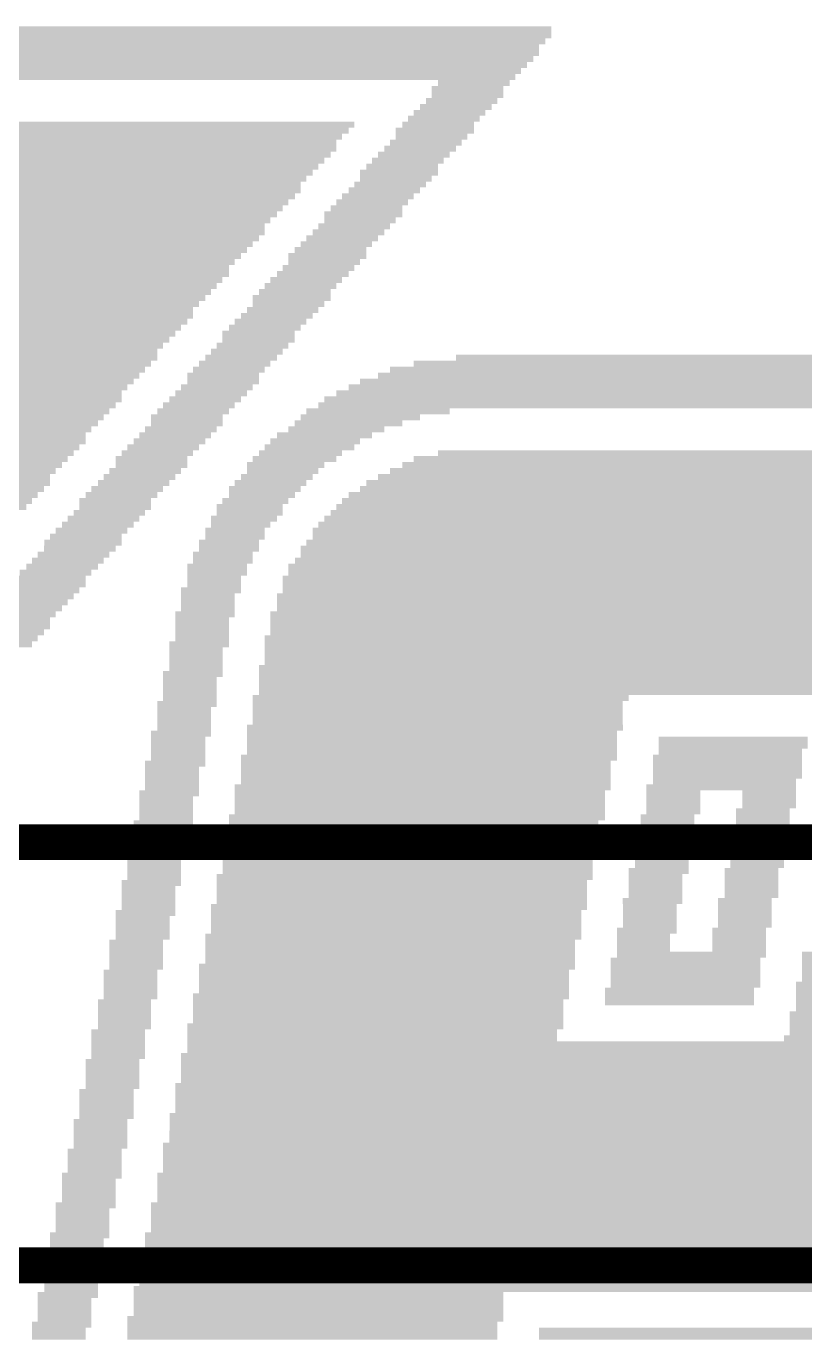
# Model space of a CAD drawing. Extents: x -59 to 59, y -28 to 22.
# Drawn here: x -27.462 to -24.702, y -23.548 to -18.891 of the extents above; entities that cross this region are included whole.
import ezdxf

# ---------------------------------------------------------------- set-up
doc = ezdxf.new("R2010")
doc.units = 0
doc.layers.add('200', color=132, linetype='CONTINUOUS')
doc.layers.add('22', color=6, linetype='CONTINUOUS')

# ---------------------------------------------------------------- blocks, each defined once
blk = doc.blocks.new('RECT')
blk.add_solid([(-0.5, -0.5), (0.5, -0.5), (-0.5, 0.5), (0.5, 0.5)])

msp = doc.modelspace()

# ---------------------------------------------------------------- linework, layer by layer
at = {"layer": '22', "const_width": 0.127}
for points in [[(-45.3975, -21.784), (-18.1975, -21.784)], [(-47.5575, -23.284), (-16.0375, -23.284)]]:
    msp.add_lwpolyline(points, dxfattribs=at)

# ---------------------------------------------------------------- block references
at = {"layer": '200'}
for p, xscale, yscale in [((-26.797, -18.9018), 2.3927, 0.0211), ((-26.8275, -18.9442), 2.413, 0.0211), ((-26.8072, -18.923), 2.413, 0.0213), ((-26.8707, -19.0077), 2.413, 0.0211), ((-26.8605, -18.9865), 2.4333, 0.0213), ((-26.8503, -18.9653), 2.413, 0.0211), ((-26.9138, -19.05), 2.413, 0.0213), ((-26.8923, -19.0288), 2.4105, 0.0211), ((-26.9342, -19.0712), 2.413, 0.0211), ((-25.875, -19.0923), 0.254, 0.0211), ((-25.8978, -19.1135), 0.254, 0.0213), ((-25.8978, -19.1347), 0.254, 0.0211), ((-25.9385, -19.177), 0.254, 0.0213), ((-25.9182, -19.1558), 0.254, 0.0211), ((-27.0713, -19.2405), 1.5443, 0.0213), ((-26.002, -19.2405), 0.254, 0.0213), ((-25.9817, -19.2193), 0.254, 0.0211), ((-25.9613, -19.1982), 0.254, 0.0211), ((-27.1145, -19.2828), 1.5443, 0.0211), ((-27.0929, -19.2617), 1.5469, 0.0211), ((-26.0134, -19.2617), 0.2769, 0.0211), ((-26.0248, -19.2828), 0.254, 0.0211), ((-27.1463, -19.3252), 1.5672, 0.0211), ((-27.1348, -19.304), 1.5443, 0.0213), ((-26.0655, -19.3252), 0.254, 0.0211), ((-26.0452, -19.304), 0.254, 0.0213), ((-27.1666, -19.3463), 1.5672, 0.0211), ((-27.178, -19.3675), 1.5443, 0.0213), ((-26.1087, -19.3675), 0.254, 0.0213), ((-26.0883, -19.3463), 0.254, 0.0211), ((-27.2199, -19.4098), 1.5469, 0.0211), ((-27.1983, -19.3887), 1.5443, 0.0211), ((-26.1404, -19.4098), 0.2769, 0.0211), ((-26.129, -19.3887), 0.254, 0.0211), ((-27.2733, -19.4733), 1.5672, 0.0211), ((-27.2618, -19.4522), 1.5443, 0.0211), ((-27.2415, -19.431), 1.5443, 0.0213), ((-26.1925, -19.4733), 0.254, 0.0211), ((-26.1722, -19.4522), 0.254, 0.0211), ((-26.1518, -19.431), 0.254, 0.0213), ((-27.305, -19.5157), 1.5443, 0.0211), ((-27.2834, -19.4945), 1.5469, 0.0213), ((-26.2357, -19.5157), 0.254, 0.0211), ((-26.2153, -19.4945), 0.254, 0.0213), ((-27.3469, -19.558), 1.5469, 0.0213), ((-27.3253, -19.5368), 1.5443, 0.0211), ((-26.2674, -19.558), 0.2769, 0.0213), ((-26.256, -19.5368), 0.254, 0.0211), ((-27.3888, -19.6003), 1.5443, 0.0211), ((-27.3685, -19.5792), 1.5443, 0.0211), ((-26.2992, -19.6003), 0.254, 0.0211), ((-26.2788, -19.5792), 0.254, 0.0211), ((-27.4104, -19.6427), 1.5469, 0.0211), ((-27.3888, -19.6215), 1.5443, 0.0213), ((-26.3423, -19.6427), 0.254, 0.0211), ((-26.3195, -19.6215), 0.254, 0.0213), ((-27.4739, -19.7062), 1.5469, 0.0211), ((-27.4523, -19.685), 1.5443, 0.0213), ((-27.432, -19.6638), 1.5443, 0.0211), ((-26.3944, -19.7062), 0.2769, 0.0211), ((-26.383, -19.685), 0.254, 0.0213), ((-26.3627, -19.6638), 0.254, 0.0211), ((-27.5057, -19.7485), 1.524, 0.0213), ((-27.4955, -19.7273), 1.5443, 0.0211), ((-26.4262, -19.7485), 0.254, 0.0213), ((-26.4058, -19.7273), 0.254, 0.0211), ((-27.5387, -19.7908), 1.5443, 0.0211), ((-27.5158, -19.7697), 1.5443, 0.0211), ((-26.4693, -19.7908), 0.254, 0.0211), ((-26.4465, -19.7697), 0.254, 0.0211), ((-27.5806, -19.8332), 1.5469, 0.0211), ((-27.559, -19.812), 1.5443, 0.0213), ((-26.51, -19.8332), 0.254, 0.0211), ((-26.4897, -19.812), 0.254, 0.0213), ((-27.6009, -19.8543), 1.5469, 0.0211), ((-27.6123, -19.8755), 1.524, 0.0213), ((-26.5214, -19.8543), 0.2769, 0.0211), ((-26.5328, -19.8755), 0.254, 0.0213), ((-27.6644, -19.939), 1.5469, 0.0213), ((-27.6428, -19.9178), 1.5443, 0.0211), ((-27.6327, -19.8967), 1.524, 0.0211), ((-26.5963, -19.939), 0.254, 0.0213), ((-26.5735, -19.9178), 0.254, 0.0211), ((-26.5532, -19.8967), 0.254, 0.0211), ((-27.7063, -19.9813), 1.5443, 0.0211), ((-27.686, -19.9602), 1.5443, 0.0211), ((-26.6383, -19.9813), 0.2565, 0.0211), ((-26.6167, -19.9602), 0.254, 0.0211), ((-27.7393, -20.0237), 1.524, 0.0211), ((-27.7165, -20.0025), 1.524, 0.0213), ((-26.6598, -20.0237), 0.254, 0.0211), ((-26.6383, -20.0025), 0.2565, 0.0213), ((-27.7698, -20.066), 1.5443, 0.0213), ((-27.7597, -20.0448), 1.524, 0.0211), ((-26.7005, -20.066), 0.254, 0.0213), ((-26.6802, -20.0448), 0.254, 0.0211), ((-24.732, -20.066), 2.413, 0.0213), ((-27.813, -20.1083), 1.5443, 0.0211), ((-27.7927, -20.0872), 1.5443, 0.0211), ((-26.7437, -20.1083), 0.254, 0.0211), ((-26.7233, -20.0872), 0.254, 0.0211), ((-24.7434, -20.1083), 2.8575, 0.0211), ((-24.7434, -20.0872), 2.6899, 0.0211), ((-27.8663, -20.1718), 1.524, 0.0211), ((-27.8448, -20.1507), 1.5265, 0.0211), ((-27.8232, -20.1295), 1.524, 0.0213), ((-26.7868, -20.1718), 0.254, 0.0211), ((-26.764, -20.1295), 0.254, 0.0213), ((-26.764, -20.1507), 0.254, 0.0211), ((-24.7536, -20.1718), 3.1318, 0.0211), ((-24.7434, -20.1507), 3.0709, 0.0211), ((-24.7434, -20.1295), 2.9439, 0.0213), ((-27.8968, -20.2142), 1.5443, 0.0211), ((-27.8867, -20.193), 1.524, 0.0213), ((-26.8275, -20.2142), 0.254, 0.0211), ((-26.8072, -20.193), 0.254, 0.0213), ((-24.765, -20.2142), 3.2817, 0.0211), ((-24.7536, -20.193), 3.2182, 0.0213), ((-27.9184, -20.2353), 1.5469, 0.0211), ((-27.9298, -20.2565), 1.524, 0.0213), ((-26.8707, -20.2565), 0.254, 0.0213), ((-26.8503, -20.2353), 0.254, 0.0211), ((-26.2153, -20.2565), 0.508, 0.0213), ((-24.7536, -20.2353), 3.3452, 0.0211), ((-27.9705, -20.2988), 1.524, 0.0211), ((-27.9502, -20.2777), 1.524, 0.0211), ((-26.8935, -20.2777), 0.254, 0.0211), ((-26.8935, -20.2988), 0.254, 0.0211), ((-26.3195, -20.2988), 0.381, 0.0211), ((-26.2776, -20.2777), 0.4242, 0.0211), ((-28.0137, -20.3412), 1.524, 0.0211), ((-27.9933, -20.32), 1.524, 0.0213), ((-26.9342, -20.3412), 0.254, 0.0211), ((-26.9138, -20.32), 0.254, 0.0213), ((-26.4046, -20.3412), 0.3378, 0.0211), ((-26.3627, -20.32), 0.3404, 0.0213), ((-28.0568, -20.4047), 1.524, 0.0211), ((-28.0353, -20.3835), 1.5215, 0.0213), ((-28.0238, -20.3623), 1.5443, 0.0211), ((-26.9977, -20.4047), 0.254, 0.0211), ((-26.9773, -20.3835), 0.254, 0.0213), ((-26.9545, -20.3623), 0.254, 0.0211), ((-26.4897, -20.4047), 0.2946, 0.0211), ((-26.4579, -20.3835), 0.3175, 0.0213), ((-26.4376, -20.3623), 0.3175, 0.0211), ((-24.732, -20.4047), 2.54, 0.0211), ((-28.0988, -20.447), 1.5265, 0.0213), ((-28.0772, -20.4258), 1.524, 0.0211), ((-27.018, -20.4258), 0.254, 0.0211), ((-27.018, -20.447), 0.254, 0.0213), ((-26.543, -20.447), 0.2743, 0.0213), ((-26.5113, -20.4258), 0.2972, 0.0211), ((-24.7434, -20.447), 2.7711, 0.0213), ((-24.7434, -20.4258), 2.6899, 0.0211), ((-28.1407, -20.4893), 1.524, 0.0211), ((-28.1203, -20.4682), 1.524, 0.0211), ((-27.0612, -20.4893), 0.254, 0.0211), ((-27.0408, -20.4682), 0.254, 0.0211), ((-26.5735, -20.4893), 0.254, 0.0211), ((-26.5532, -20.4682), 0.254, 0.0211), ((-24.7548, -20.4893), 2.921, 0.0211), ((-24.7434, -20.4682), 2.8575, 0.0211), ((-28.161, -20.5317), 1.524, 0.0211), ((-28.1407, -20.5105), 1.524, 0.0213), ((-27.1043, -20.5317), 0.254, 0.0211), ((-27.0815, -20.5105), 0.254, 0.0213), ((-26.6167, -20.5317), 0.254, 0.0211), ((-26.5963, -20.5105), 0.254, 0.0213), ((-24.765, -20.5317), 3.0277, 0.0211), ((-24.7637, -20.5105), 2.9845, 0.0213), ((-28.2042, -20.574), 1.524, 0.0213), ((-28.1838, -20.5528), 1.524, 0.0211), ((-27.1475, -20.574), 0.254, 0.0213), ((-27.1247, -20.5528), 0.254, 0.0211), ((-26.6497, -20.574), 0.2337, 0.0213), ((-26.6268, -20.5528), 0.2337, 0.0211), ((-24.7752, -20.574), 3.1344, 0.0213), ((-24.7752, -20.5528), 3.0886, 0.0211), ((-28.2245, -20.5952), 1.524, 0.0211), ((-27.1882, -20.6375), 0.254, 0.0213), ((-27.1678, -20.6163), 0.254, 0.0211), ((-27.1475, -20.5952), 0.254, 0.0211), ((-26.6903, -20.6375), 0.2337, 0.0213), ((-26.67, -20.5952), 0.2337, 0.0211), ((-26.67, -20.6163), 0.2337, 0.0211), ((-24.7968, -20.6375), 3.2182, 0.0213), ((-24.7853, -20.6163), 3.1953, 0.0211), ((-24.7853, -20.5952), 3.1547, 0.0211), ((-27.2313, -20.6798), 0.254, 0.0211), ((-27.2085, -20.6587), 0.254, 0.0211), ((-26.7221, -20.6798), 0.2108, 0.0211), ((-26.7018, -20.6587), 0.2108, 0.0211), ((-24.8069, -20.6798), 3.2791, 0.0211), ((-24.7968, -20.6587), 3.2588, 0.0211), ((-27.2618, -20.7222), 0.2743, 0.0211), ((-27.2517, -20.701), 0.254, 0.0213), ((-26.7437, -20.7222), 0.2134, 0.0211), ((-26.7221, -20.701), 0.2108, 0.0213), ((-24.8069, -20.7222), 3.3249, 0.0211), ((-24.8069, -20.701), 3.2791, 0.0213), ((-27.2948, -20.7645), 0.254, 0.0213), ((-27.272, -20.7433), 0.254, 0.0211), ((-26.7653, -20.7645), 0.2108, 0.0213), ((-26.7437, -20.7433), 0.2134, 0.0211), ((-24.8171, -20.7433), 3.3452, 0.0211), ((-24.8171, -20.7645), 3.3452, 0.0213), ((-27.3355, -20.8068), 0.254, 0.0211), ((-27.3152, -20.7857), 0.254, 0.0211), ((-26.7856, -20.8068), 0.2108, 0.0211), ((-26.7653, -20.7857), 0.2108, 0.0211), ((-24.8387, -20.8068), 3.3884, 0.0211), ((-24.8272, -20.7857), 3.3655, 0.0211), ((-27.3888, -20.8703), 0.2743, 0.0211), ((-27.3787, -20.8492), 0.254, 0.0211), ((-27.3583, -20.828), 0.254, 0.0213), ((-26.7856, -20.828), 0.2108, 0.0213), ((-26.7957, -20.8492), 0.1905, 0.0211), ((-26.7957, -20.8703), 0.1905, 0.0211), ((-24.8488, -20.8492), 3.4087, 0.0211), ((-24.8488, -20.8703), 3.4087, 0.0211), ((-24.8387, -20.828), 3.3884, 0.0213), ((-27.4218, -20.9127), 0.254, 0.0211), ((-27.4002, -20.8915), 0.2515, 0.0213), ((-26.8072, -20.8915), 0.2134, 0.0213), ((-26.8186, -20.9127), 0.1905, 0.0211), ((-24.859, -20.9127), 3.429, 0.0211), ((-24.8488, -20.8915), 3.4087, 0.0213), ((-27.4625, -20.955), 0.254, 0.0213), ((-27.4422, -20.9338), 0.254, 0.0211), ((-26.8186, -20.9338), 0.1905, 0.0211), ((-26.8186, -20.955), 0.1905, 0.0213), ((-24.859, -20.9338), 3.429, 0.0211), ((-24.859, -20.955), 3.429, 0.0213), ((-27.5057, -20.9973), 0.254, 0.0211), ((-27.4853, -20.9762), 0.254, 0.0211), ((-26.8288, -20.9762), 0.2108, 0.0211), ((-26.8389, -20.9973), 0.1905, 0.0211), ((-24.8704, -20.9762), 3.4519, 0.0211), ((-24.8704, -20.9973), 3.4519, 0.0211), ((-27.526, -21.0397), 0.254, 0.0211), ((-27.5158, -21.0185), 0.2743, 0.0213), ((-26.8389, -21.0185), 0.1905, 0.0213), ((-26.8389, -21.0397), 0.1905, 0.0211), ((-24.8704, -21.0185), 3.4519, 0.0213), ((-24.8818, -21.0397), 3.429, 0.0211), ((-27.5692, -21.082), 0.254, 0.0213), ((-27.5488, -21.0608), 0.254, 0.0211), ((-26.8491, -21.082), 0.2108, 0.0213), ((-26.8605, -21.1032), 0.188, 0.0211), ((-26.8389, -21.0608), 0.1905, 0.0211), ((-24.892, -21.0608), 3.4493, 0.0211), ((-24.892, -21.082), 3.4493, 0.0213), ((-24.892, -21.1032), 3.4493, 0.0211), ((-26.8605, -21.1243), 0.188, 0.0211), ((-26.8605, -21.1455), 0.188, 0.0213), ((-24.9022, -21.1455), 3.429, 0.0213), ((-24.892, -21.1243), 3.4493, 0.0211), ((-26.8719, -21.1878), 0.2108, 0.0211), ((-26.8605, -21.1667), 0.188, 0.0211), ((-24.9123, -21.1667), 3.4493, 0.0211), ((-24.9123, -21.1878), 3.4493, 0.0211), ((-26.8821, -21.209), 0.1905, 0.0213), ((-26.8821, -21.2302), 0.1905, 0.0211), ((-24.9123, -21.209), 3.4493, 0.0213), ((-24.9123, -21.2302), 3.4493, 0.0211), ((-26.8821, -21.2513), 0.1905, 0.0211), ((-26.8821, -21.2725), 0.1905, 0.0213), ((-25.9931, -21.2725), 1.3335, 0.0213), ((-24.9225, -21.2513), 3.429, 0.0211), ((-26.8923, -21.2937), 0.2108, 0.0211), ((-26.9024, -21.3148), 0.1905, 0.0211), ((-26.9024, -21.336), 0.1905, 0.0213), ((-26.0033, -21.2937), 1.3132, 0.0211), ((-26.0033, -21.3148), 1.3132, 0.0211), ((-26.0033, -21.336), 1.3132, 0.0213), ((-26.9024, -21.3572), 0.1905, 0.0211), ((-26.9024, -21.3783), 0.1905, 0.0211), ((-26.0134, -21.3783), 1.3335, 0.0211), ((-26.0033, -21.3572), 1.3132, 0.0211), ((-26.9138, -21.3995), 0.2134, 0.0213), ((-26.924, -21.4207), 0.193, 0.0211), ((-26.0236, -21.3995), 1.3132, 0.0213), ((-26.0236, -21.4207), 1.3132, 0.0211), ((-24.9555, -21.4207), 0.5283, 0.0211), ((-26.924, -21.4418), 0.193, 0.0211), ((-26.924, -21.463), 0.193, 0.0213), ((-26.0236, -21.4418), 1.3132, 0.0211), ((-26.0236, -21.463), 1.3132, 0.0213), ((-24.9555, -21.4418), 0.5283, 0.0211), ((-24.9657, -21.463), 0.508, 0.0213), ((-26.9342, -21.5053), 0.2134, 0.0211), ((-26.924, -21.4842), 0.193, 0.0211), ((-26.0337, -21.4842), 1.3335, 0.0211), ((-26.0452, -21.5053), 1.3106, 0.0211), ((-24.9758, -21.4842), 0.5283, 0.0211), ((-24.9758, -21.5053), 0.5283, 0.0211), ((-26.9456, -21.5265), 0.1905, 0.0213), ((-26.9456, -21.5477), 0.1905, 0.0211), ((-26.9456, -21.5688), 0.1905, 0.0211), ((-26.0452, -21.5265), 1.3106, 0.0213), ((-26.0452, -21.5477), 1.3106, 0.0211), ((-26.0452, -21.5688), 1.3106, 0.0211), ((-24.9758, -21.5265), 0.5283, 0.0213), ((-24.9758, -21.5477), 0.5283, 0.0211), ((-24.986, -21.5688), 0.508, 0.0211), ((-26.9558, -21.6112), 0.2108, 0.0211), ((-26.9456, -21.59), 0.1905, 0.0213), ((-26.0668, -21.6112), 1.3132, 0.0211), ((-26.0566, -21.59), 1.3335, 0.0213), ((-24.9974, -21.59), 0.5309, 0.0213), ((-25.1676, -21.6112), 0.1905, 0.0211), ((-24.8272, -21.6112), 0.1905, 0.0211), ((-26.9659, -21.6323), 0.1905, 0.0211), ((-26.9659, -21.6535), 0.1905, 0.0213), ((-26.0668, -21.6323), 1.3132, 0.0211), ((-26.0668, -21.6535), 1.3132, 0.0213), ((-25.1676, -21.6323), 0.1905, 0.0211), ((-25.1676, -21.6535), 0.1905, 0.0213), ((-24.8272, -21.6323), 0.1905, 0.0211), ((-24.8272, -21.6535), 0.1905, 0.0213), ((-26.9659, -21.6747), 0.1905, 0.0211), ((-26.9659, -21.6958), 0.1905, 0.0211), ((-26.0769, -21.6958), 1.3335, 0.0211), ((-26.0668, -21.6747), 1.3132, 0.0211), ((-25.1879, -21.6958), 0.1905, 0.0211), ((-25.1676, -21.6747), 0.1905, 0.0211), ((-24.8501, -21.6747), 0.1905, 0.0211), ((-24.8501, -21.6958), 0.1905, 0.0211), ((-26.9761, -21.717), 0.2108, 0.0213), ((-26.9862, -21.7382), 0.1905, 0.0211), ((-26.0883, -21.717), 1.3106, 0.0213), ((-26.0883, -21.7382), 1.3106, 0.0211), ((-25.1879, -21.717), 0.1905, 0.0213), ((-25.1879, -21.7382), 0.1905, 0.0211), ((-24.8501, -21.717), 0.1905, 0.0213), ((-24.8501, -21.7382), 0.1905, 0.0211), ((-26.9862, -21.7593), 0.1905, 0.0211), ((-26.9862, -21.7805), 0.1905, 0.0213), ((-26.9862, -21.8017), 0.1905, 0.0211), ((-26.0998, -21.8017), 1.3335, 0.0211), ((-26.0883, -21.7593), 1.3106, 0.0211), ((-26.0883, -21.7805), 1.3106, 0.0213), ((-25.1981, -21.7805), 0.2108, 0.0213), ((-25.2082, -21.8017), 0.1905, 0.0211), ((-25.1879, -21.7593), 0.1905, 0.0211), ((-24.8704, -21.7805), 0.1905, 0.0213), ((-24.8704, -21.8017), 0.1905, 0.0211), ((-24.8501, -21.7593), 0.1905, 0.0211), ((-26.9977, -21.8228), 0.2134, 0.0211), ((-27.0091, -21.844), 0.1905, 0.0213), ((-26.1099, -21.8228), 1.3132, 0.0211), ((-26.1099, -21.844), 1.3132, 0.0213), ((-25.2082, -21.8228), 0.1905, 0.0211), ((-25.2082, -21.844), 0.1905, 0.0213), ((-24.8704, -21.8228), 0.1905, 0.0211), ((-24.8704, -21.844), 0.1905, 0.0213), ((-27.0091, -21.8652), 0.1905, 0.0211), ((-27.0091, -21.8863), 0.1905, 0.0211), ((-26.1099, -21.8652), 1.3132, 0.0211), ((-26.1099, -21.8863), 1.3132, 0.0211), ((-25.2197, -21.8863), 0.2134, 0.0211), ((-25.2082, -21.8652), 0.1905, 0.0211), ((-24.8907, -21.8863), 0.1905, 0.0211), ((-24.8704, -21.8652), 0.1905, 0.0211), ((-27.0192, -21.9287), 0.2108, 0.0211), ((-27.0091, -21.9075), 0.1905, 0.0213), ((-26.1201, -21.9075), 1.3335, 0.0213), ((-26.1303, -21.9287), 1.3132, 0.0211), ((-25.2311, -21.9075), 0.1905, 0.0213), ((-25.2311, -21.9287), 0.1905, 0.0211), ((-24.8907, -21.9075), 0.1905, 0.0213), ((-24.8907, -21.9287), 0.1905, 0.0211), ((-27.0294, -21.9498), 0.1905, 0.0211), ((-27.0294, -21.971), 0.1905, 0.0213), ((-26.1303, -21.9498), 1.3132, 0.0211), ((-26.1303, -21.971), 1.3132, 0.0213), ((-25.2311, -21.9498), 0.1905, 0.0211), ((-25.2311, -21.971), 0.1905, 0.0213), ((-24.8907, -21.9498), 0.1905, 0.0211), ((-24.8907, -21.971), 0.1905, 0.0213), ((-27.0396, -22.0345), 0.2108, 0.0213), ((-27.0294, -21.9922), 0.1905, 0.0211), ((-27.0294, -22.0133), 0.1905, 0.0211), ((-26.1404, -22.0133), 1.3335, 0.0211), ((-26.1506, -22.0345), 1.3132, 0.0213), ((-26.1303, -21.9922), 1.3132, 0.0211), ((-25.2413, -21.9922), 0.2108, 0.0211), ((-25.2514, -22.0133), 0.1905, 0.0211), ((-25.2514, -22.0345), 0.1905, 0.0213), ((-24.9136, -21.9922), 0.1905, 0.0211), ((-24.9136, -22.0133), 0.1905, 0.0211), ((-24.9136, -22.0345), 0.1905, 0.0213), ((-27.0497, -22.0557), 0.1905, 0.0211), ((-27.0497, -22.0768), 0.1905, 0.0211), ((-26.1506, -22.0557), 1.3132, 0.0211), ((-26.1506, -22.0768), 1.3132, 0.0211), ((-25.2514, -22.0557), 0.1905, 0.0211), ((-25.2514, -22.0768), 0.1905, 0.0211), ((-24.9136, -22.0557), 0.1905, 0.0211), ((-24.9136, -22.0768), 0.1905, 0.0211), ((-27.0497, -22.098), 0.1905, 0.0213), ((-27.0497, -22.1192), 0.1905, 0.0211), ((-26.1607, -22.1192), 1.3335, 0.0211), ((-26.1506, -22.098), 1.3132, 0.0213), ((-25.2616, -22.098), 0.2108, 0.0213), ((-25.273, -22.1192), 0.188, 0.0211), ((-24.9339, -22.098), 0.1905, 0.0213), ((-24.9339, -22.1192), 0.1905, 0.0211), ((-27.0726, -22.1403), 0.1905, 0.0211), ((-27.0726, -22.1615), 0.1905, 0.0213), ((-26.1722, -22.1403), 1.3106, 0.0211), ((-26.1722, -22.1615), 1.3106, 0.0213), ((-25.273, -22.1403), 0.188, 0.0211), ((-25.273, -22.1615), 0.188, 0.0213), ((-24.9339, -22.1403), 0.1905, 0.0211), ((-24.9339, -22.1615), 0.1905, 0.0213), ((-27.0726, -22.1827), 0.1905, 0.0211), ((-27.0726, -22.2038), 0.1905, 0.0211), ((-26.1722, -22.1827), 1.3106, 0.0211), ((-26.1722, -22.2038), 1.3106, 0.0211), ((-25.1244, -22.2038), 0.5309, 0.0211), ((-25.1028, -22.1827), 0.5283, 0.0211), ((-24.0551, -22.1827), 1.3132, 0.0211), ((-24.0551, -22.2038), 1.3132, 0.0211), ((-27.0929, -22.2462), 0.1905, 0.0211), ((-27.0929, -22.2673), 0.1905, 0.0211), ((-27.0726, -22.225), 0.1905, 0.0213), ((-26.1938, -22.2462), 1.3132, 0.0211), ((-26.1938, -22.2673), 1.3132, 0.0211), ((-26.1836, -22.225), 1.3335, 0.0213), ((-25.1244, -22.225), 0.5309, 0.0213), ((-25.1244, -22.2462), 0.5309, 0.0211), ((-25.1244, -22.2673), 0.5309, 0.0211), ((-24.0551, -22.225), 1.3132, 0.0213), ((-24.0551, -22.2462), 1.3132, 0.0211), ((-24.0551, -22.2673), 1.3132, 0.0211), ((-27.0929, -22.2885), 0.1905, 0.0213), ((-27.0929, -22.3097), 0.1905, 0.0211), ((-26.1938, -22.2885), 1.3132, 0.0213), ((-26.1938, -22.3097), 1.3132, 0.0211), ((-25.146, -22.3097), 0.5283, 0.0211), ((-25.1244, -22.2885), 0.5309, 0.0213), ((-24.0767, -22.2885), 1.3106, 0.0213), ((-24.0767, -22.3097), 1.3106, 0.0211), ((-27.1145, -22.352), 0.188, 0.0213), ((-27.0929, -22.3308), 0.1905, 0.0211), ((-26.2039, -22.3308), 1.3335, 0.0211), ((-26.2141, -22.352), 1.3132, 0.0213), ((-25.146, -22.3308), 0.5283, 0.0211), ((-25.146, -22.352), 0.5283, 0.0213), ((-24.0767, -22.3308), 1.3106, 0.0211), ((-24.0767, -22.352), 1.3106, 0.0213), ((-27.1145, -22.3732), 0.188, 0.0211), ((-27.1145, -22.3943), 0.188, 0.0211), ((-26.2141, -22.3732), 1.3132, 0.0211), ((-26.2141, -22.3943), 1.3132, 0.0211), ((-24.0983, -22.3943), 1.3132, 0.0211), ((-24.0767, -22.3732), 1.3106, 0.0211), ((-27.1145, -22.4155), 0.188, 0.0213), ((-27.1145, -22.4367), 0.188, 0.0211), ((-26.2242, -22.4367), 1.3335, 0.0211), ((-26.2141, -22.4155), 1.3132, 0.0213), ((-24.0983, -22.4155), 1.3132, 0.0213), ((-24.0983, -22.4367), 1.3132, 0.0211), ((-27.1361, -22.4578), 0.1905, 0.0211), ((-27.1361, -22.479), 0.1905, 0.0213), ((-27.1361, -22.5002), 0.1905, 0.0211), ((-26.2357, -22.4578), 1.3106, 0.0211), ((-26.2357, -22.479), 1.3106, 0.0213), ((-25.1765, -22.5002), 3.429, 0.0211), ((-24.1084, -22.479), 1.3335, 0.0213), ((-24.0983, -22.4578), 1.3132, 0.0211), ((-27.1361, -22.5213), 0.1905, 0.0211), ((-27.1361, -22.5425), 0.1905, 0.0213), ((-25.1879, -22.5425), 3.4519, 0.0213), ((-25.1765, -22.5213), 3.429, 0.0211), ((-27.1564, -22.5637), 0.1905, 0.0211), ((-27.1564, -22.5848), 0.1905, 0.0211), ((-25.1879, -22.5637), 3.4519, 0.0211), ((-25.1879, -22.5848), 3.4519, 0.0211), ((-27.1564, -22.606), 0.1905, 0.0213), ((-27.1564, -22.6272), 0.1905, 0.0211), ((-25.1993, -22.606), 3.429, 0.0213), ((-25.1993, -22.6272), 3.429, 0.0211), ((-27.178, -22.6695), 0.193, 0.0213), ((-27.1564, -22.6483), 0.1905, 0.0211), ((-25.2095, -22.6483), 3.4493, 0.0211), ((-25.2095, -22.6695), 3.4493, 0.0213), ((-27.178, -22.6907), 0.193, 0.0211), ((-27.178, -22.7118), 0.193, 0.0211), ((-27.178, -22.733), 0.193, 0.0213), ((-25.2197, -22.7118), 3.429, 0.0211), ((-25.2197, -22.733), 3.429, 0.0213), ((-25.2095, -22.6907), 3.4493, 0.0211), ((-27.1996, -22.7753), 0.1905, 0.0211), ((-27.178, -22.7542), 0.193, 0.0211), ((-25.2298, -22.7542), 3.4493, 0.0211), ((-25.2298, -22.7753), 3.4493, 0.0211), ((-27.1996, -22.7965), 0.1905, 0.0213), ((-27.1996, -22.8177), 0.1905, 0.0211), ((-25.2298, -22.7965), 3.4493, 0.0213), ((-25.24, -22.8177), 3.429, 0.0211), ((-27.1996, -22.8388), 0.1905, 0.0211), ((-27.1996, -22.86), 0.1905, 0.0213), ((-25.2514, -22.86), 3.4519, 0.0213), ((-25.24, -22.8388), 3.429, 0.0211), ((-27.2199, -22.8812), 0.1905, 0.0211), ((-27.2199, -22.9023), 0.1905, 0.0211), ((-25.2514, -22.8812), 3.4519, 0.0211), ((-25.2514, -22.9023), 3.4519, 0.0211), ((-27.2301, -22.9658), 0.2108, 0.0211), ((-27.2199, -22.9235), 0.1905, 0.0213), ((-27.2199, -22.9447), 0.1905, 0.0211), ((-25.273, -22.9658), 3.4493, 0.0211), ((-25.2628, -22.9235), 3.429, 0.0213), ((-25.2628, -22.9447), 3.429, 0.0211), ((-27.2402, -22.987), 0.1905, 0.0213), ((-27.2402, -23.0082), 0.1905, 0.0211), ((-25.273, -22.987), 3.4493, 0.0213), ((-25.273, -23.0082), 3.4493, 0.0211), ((-27.2402, -23.0293), 0.1905, 0.0211), ((-27.2402, -23.0505), 0.1905, 0.0213), ((-25.2832, -23.0293), 3.429, 0.0211), ((-25.2832, -23.0505), 3.429, 0.0213), ((-27.2517, -23.0717), 0.2134, 0.0211), ((-27.2631, -23.0928), 0.1905, 0.0211), ((-25.2946, -23.0717), 3.4519, 0.0211), ((-25.2946, -23.0928), 3.4519, 0.0211), ((-27.2631, -23.114), 0.1905, 0.0213), ((-27.2631, -23.1352), 0.1905, 0.0211), ((-25.2946, -23.114), 3.4519, 0.0213), ((-25.306, -23.1352), 3.429, 0.0211), ((-27.2733, -23.1775), 0.2108, 0.0213), ((-27.2834, -23.1987), 0.1905, 0.0211), ((-27.2631, -23.1563), 0.1905, 0.0211), ((-25.3162, -23.1775), 3.4493, 0.0213), ((-25.3162, -23.1987), 3.4493, 0.0211), ((-25.306, -23.1563), 3.429, 0.0211), ((-27.2834, -23.2198), 0.1905, 0.0211), ((-27.2834, -23.241), 0.1905, 0.0213), ((-25.3162, -23.2198), 3.4493, 0.0211), ((-25.3263, -23.241), 3.429, 0.0213), ((-27.2936, -23.2833), 0.2108, 0.0211), ((-27.2834, -23.2622), 0.1905, 0.0211), ((-25.3365, -23.2622), 3.4493, 0.0211), ((-25.3365, -23.2833), 3.4493, 0.0211), ((-27.3037, -23.3045), 0.1905, 0.0213), ((-27.3037, -23.3257), 0.1905, 0.0211), ((-25.3365, -23.3045), 3.4493, 0.0213), ((-25.3365, -23.3257), 3.4493, 0.0211), ((-27.3037, -23.3468), 0.1905, 0.0211), ((-27.3037, -23.368), 0.1905, 0.0213), ((-25.3568, -23.368), 3.4493, 0.0213), ((-25.3467, -23.3468), 3.429, 0.0211), ((-27.3152, -23.3892), 0.2134, 0.0211), ((-27.3266, -23.4103), 0.1905, 0.0211), ((-27.3266, -23.4315), 0.1905, 0.0213), ((-26.4262, -23.3892), 1.3106, 0.0211), ((-26.4262, -23.4103), 1.3106, 0.0211), ((-26.4262, -23.4315), 1.3106, 0.0213), ((-27.3266, -23.4527), 0.1905, 0.0211), ((-27.3266, -23.4738), 0.1905, 0.0211), ((-26.4376, -23.4738), 1.3335, 0.0211), ((-26.4262, -23.4527), 1.3106, 0.0211), ((-27.3368, -23.495), 0.2108, 0.0213), ((-27.3469, -23.5162), 0.1905, 0.0211), ((-26.4478, -23.495), 1.3132, 0.0213), ((-26.4478, -23.5162), 1.3132, 0.0211), ((-24.4793, -23.5162), 2.3292, 0.0211), ((-27.3469, -23.5373), 0.1905, 0.0211), ((-26.4478, -23.5373), 1.3132, 0.0211), ((-24.4894, -23.5373), 2.3089, 0.0211)]:
    msp.add_blockref('RECT', p, dxfattribs=dict(at, xscale=xscale, yscale=yscale))

doc.saveas('drawing.dxf')
